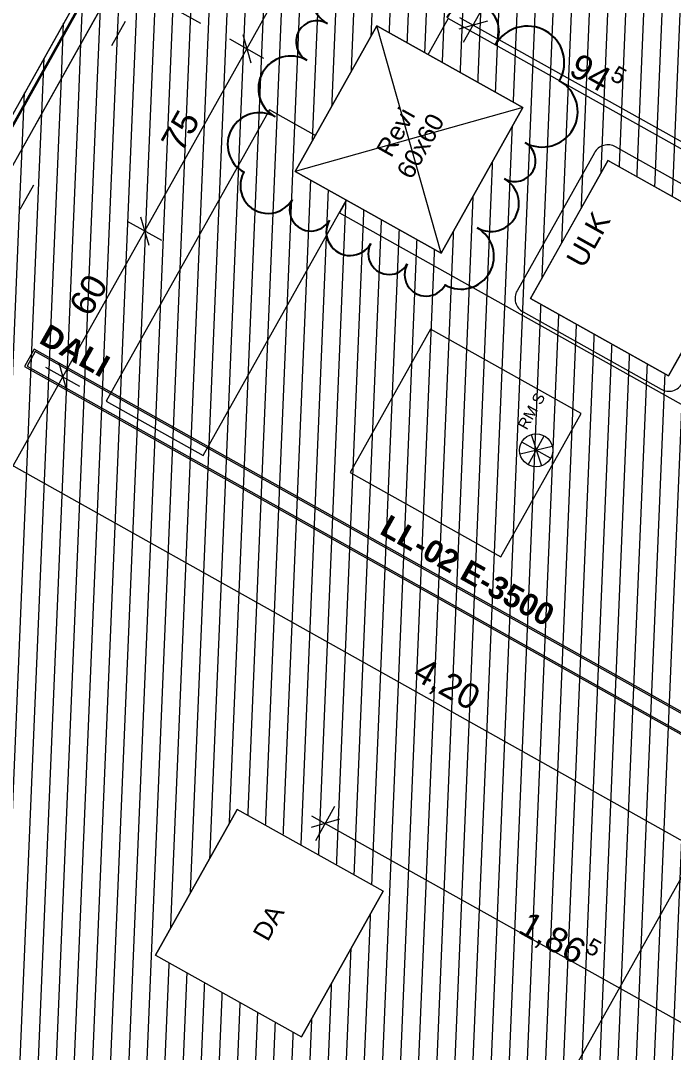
# Model space of a CAD drawing. Header units: metres. Extents: x -27.1 to 50.1, y 105.7 to 163.4.
# Drawn here: x -19.237 to -16.894, y 115.589 to 119.295 of the extents above; entities that cross this region are included whole.
import ezdxf

# ---------------------------------------------------------------- set-up
doc = ezdxf.new("R2010")
doc.units = ezdxf.units.M
doc.header["$MEASUREMENT"] = 0
for name, pattern in [('Achse', [0.0023, 0.0015, -0.0008]), ('Punktlinie_ eng', [0.00075, 0, -0.00075]), ('Strichlinie', [0.004, 0.003, -0.001]), ('Strichlinie-über-Schnitt', [0.0023, 0.0008, -0.0015]), ('Wipeout_Contour', [1, 0, -1])]:
    doc.linetypes.add(name, pattern=pattern)
for name, color, linetype in [('00  Raster Ausbau', 7, 'Continuous'), ('10  Fassade_Deckschraffur', 7, 'Continuous'), ('10  Wand Massiv', 7, 'Continuous'), ('10  Wand Massiv_Deckschraffur', 7, 'Continuous'), ('20  Deckenspiegel + Einbauten', 7, 'Continuous'), ('20  Deckenspiegel + Einbauten_Schnittschraffur', 7, 'Continuous'), ('20  Möbel', 7, 'Continuous'), ('40  Bemaßung 1_ 50 Deckenspiegel', 7, 'Continuous'), ('Neubau_00  Indexwolken Deckenspiegel-Übersichten', 7, 'Continuous'), ('Neubau_20  Decke Abhangdecke', 7, 'Continuous'), ('Neubau_20  Decke Abhangdecke_Deckschraffur', 7, 'Continuous'), ('Neubau_20  Deckenspiegel + Einbauten', 7, 'Continuous')]:
    doc.layers.add(name, color=color, linetype=linetype)
doc.styles.add('ERSTELLTER_STIL_1', font='arial.ttf')
doc.styles.add('ERSTELLTER_STIL_2', font='arial.ttf')
pattern_1 = [(87.605446, (0, 0), (-0.06494324, 0.002715745), [])]

msp = doc.modelspace()

# ---------------------------------------------------------------- texts
at = {"layer": '40  Bemaßung 1_ 50 Deckenspiegel', "color": 7, "linetype": 'Continuous', "lineweight": 13, "insert": (-17.4685, 115.9991), "char_height": 0.09, "attachment_point": 7, "rotation": 330.738, "style": 'ERSTELLTER_STIL_1'}
msp.add_mtext('\\A1;{\\pql;\\fArial|b0|i0|c0|p38;1,86\\fArial|b0|i0|c0|p38;\\A1{\\H.66x;\\S5^  ;}}', dxfattribs=at)

# ---------------------------------------------------------------- wipeouts: each hides what was drawn before it
at = {"color": 254, "linetype": 'Wipeout_Contour', "lineweight": 0, "ltscale": 486.357493}
msp.add_wipeout([(-16.9122, 123.6921), (-20.9619, 116.4643), (-20.9602, 116.4633), (-16.9104, 123.6911)], dxfattribs=at).dxf.layer = '10  Wand Massiv_Deckschraffur'

# ---------------------------------------------------------------- next in the draw order: wipeouts: each hides what was drawn before it
at = {"color": 254, "linetype": 'Wipeout_Contour', "lineweight": 0, "ltscale": 486.114934}
msp.add_wipeout([(-20.8747, 116.4154), (-16.8249, 123.6432), (-16.8267, 123.6442), (-20.8764, 116.4164)], dxfattribs=at).dxf.layer = '10  Wand Massiv_Deckschraffur'

# ---------------------------------------------------------------- next in the draw order: wipeouts: each hides what was drawn before it
at = {"color": 254, "linetype": 'Wipeout_Contour', "lineweight": 0, "ltscale": 486.137239}
msp.add_wipeout([(-20.8764, 116.4164), (-16.8267, 123.6442), (-16.8406, 123.652), (-20.8904, 116.4242)], dxfattribs=at).dxf.layer = '10  Wand Massiv_Deckschraffur'

# ---------------------------------------------------------------- next in the draw order: wipeouts: each hides what was drawn before it
at = {"color": 254, "linetype": 'Wipeout_Contour', "lineweight": 0, "ltscale": 486.256215}
msp.add_wipeout([(-16.9104, 123.6911), (-20.9602, 116.4633), (-20.8904, 116.4242), (-16.8406, 123.652)], dxfattribs=at).dxf.layer = '10  Wand Massiv_Deckschraffur'

# ---------------------------------------------------------------- next in the draw order: linework, layer by layer
at = {"layer": '20  Möbel', "color": 9, "linetype": 'Continuous', "lineweight": 18, "ltscale": 1000}
for p, q in [((-17.995, 118.7795), (-18.344, 118.975)), ((-18.5816, 117.7326), (-17.995, 118.7795))]:
    msp.add_line(p, q, dxfattribs=at)
at = {"layer": '20  Möbel', "color": 9, "linetype": 'Continuous', "lineweight": 18, "ltscale": 1000, "flags": 128}
for points in [[(-16.3059, 118.5208), (-17.7017, 119.3029), (-18.0928, 118.605), (-16.697, 117.8229)], [(-17.2246, 117.8836), (-17.7655, 118.1866), (-18.0539, 117.6719), (-17.513, 117.3689)]]:
    msp.add_lwpolyline(points, close=True, dxfattribs=at)
at = {"layer": '40  Bemaßung 1_ 50 Deckenspiegel', "color": 7, "linetype": 'Continuous', "lineweight": 13, "ltscale": 1000}
for p, q in [((-18.1777, 116.3506), (-18.1089, 116.4733)), ((-18.1924, 116.4395), (-18.1433, 116.412)), ((-18.0922, 116.4264), (-18.1943, 116.3976)), ((-18.1433, 116.412), (-16.5158, 115.5001))]:
    msp.add_line(p, q, dxfattribs=at)

# ---------------------------------------------------------------- next in the draw order: texts
at = {"layer": '20  Deckenspiegel + Einbauten', "color": 7, "linetype": 'Continuous', "lineweight": 13, "insert": (-17.6127, 117.355), "char_height": 0.08, "attachment_point": 2, "rotation": 330.7271, "style": 'ERSTELLTER_STIL_2'}
msp.add_mtext('\\A1;{\\pqc;\\fArial|b1|i0|c0|p38;LL-02 E-3\\fArial|b1|i0|c0|p38;5\\fArial|b1|i0|c0|p38;00}', dxfattribs=at)

# ---------------------------------------------------------------- next in the draw order: wipeouts: each hides what was drawn before it
at = {"color": 254, "linetype": 'Wipeout_Contour', "lineweight": 0, "ltscale": 493.249502}
msp.add_wipeout([(-19.1844, 125.3034), (-23.4615, 117.6699), (-23.287, 117.5722), (-19.01, 125.2056)], dxfattribs=at).dxf.layer = '10  Wand Massiv_Deckschraffur'

# ---------------------------------------------------------------- next in the draw order: wipeouts: each hides what was drawn before it
at = {"color": 254, "linetype": 'Wipeout_Contour', "lineweight": 0, "ltscale": 492.573199}
msp.add_wipeout([(-23.1343, 117.4866), (-18.8573, 125.1201), (-18.8704, 125.1274), (-23.1474, 117.494)], dxfattribs=at).dxf.layer = '10  Wand Massiv_Deckschraffur'

# ---------------------------------------------------------------- next in the draw order: wipeouts: each hides what was drawn before it
at = {"color": 254, "linetype": 'Wipeout_Contour', "lineweight": 0, "ltscale": 492.794558}
msp.add_wipeout([(-19.01, 125.2056), (-23.287, 117.5722), (-23.1474, 117.494), (-18.8704, 125.1274)], dxfattribs=at).dxf.layer = '10  Wand Massiv_Deckschraffur'

# ---------------------------------------------------------------- next in the draw order: hatches: boundary and pattern name
at = {"layer": 'Neubau_20  Decke Abhangdecke_Deckschraffur', "linetype": 'Continuous', "lineweight": 18, "true_color": 0xffd5aa}
h = msp.add_hatch(dxfattribs=at)
h.set_pattern_fill('Mauerwerk_0001', color=41, style=0, pattern_type=2)
h.set_pattern_definition(pattern_1)
h.paths.add_polyline_path([(-20.6835, 116.2452), (-20.7323, 116.158), (-20.6451, 116.1091), (-16.8938, 114.0072), (-16.8449, 114.0945), (-12.5312, 121.7933), (-12.4823, 121.8806), (-12.5696, 121.9294), (-16.2336, 123.9824), (-16.3209, 124.0313)])
h.paths.add_polyline_path([(-16.9321, 114.1433), (-20.5962, 116.1963), (-16.2825, 123.8952), (-12.6184, 121.8422), (-13.662, 119.9796), (-14.1767, 120.268), (-14.4847, 119.7184), (-13.97, 119.43)], flags=0)
h.paths.add_polyline_path([(-14.3485, 119.7568), (-14.1384, 120.1319), (-13.7632, 119.9217), (-13.9734, 119.5466)], flags=0)
h = msp.add_hatch(dxfattribs=at)
h.set_pattern_fill('Mauerwerk_0001', color=41, style=0, pattern_type=2)
h.set_pattern_definition(pattern_1)
h.paths.add_polyline_path([(-16.2825, 123.8952), (-20.5962, 116.1963), (-16.9321, 114.1433), (-13.97, 119.43), (-14.4847, 119.7184), (-14.1767, 120.268), (-13.662, 119.9796), (-12.6184, 121.8422)])

# ---------------------------------------------------------------- next in the draw order: linework, layer by layer
at = {"layer": '10  Wand Massiv', "color": 7, "linetype": 'Strichlinie-über-Schnitt', "lineweight": 18, "ltscale": 1000, "flags": 128}
msp.add_lwpolyline([(-20.8283, 116.2117), (-16.671, 123.6315)], dxfattribs=at)
at = {"layer": '20  Möbel', "color": 9, "linetype": 'Continuous', "lineweight": 18, "ltscale": 1000}
for p, q in [((-18.344, 118.975), (-18.9305, 117.9281)), ((-18.9305, 117.9281), (-18.5816, 117.7326))]:
    msp.add_line(p, q, dxfattribs=at)
at = {"layer": 'Neubau_20  Decke Abhangdecke', "color": 7, "linetype": 'Punktlinie_ eng', "lineweight": 13, "ltscale": 1000, "flags": 128}
for points in [[(-20.6835, 116.2452), (-20.7323, 116.158), (-20.6451, 116.1091), (-16.8938, 114.0072), (-16.8449, 114.0945), (-12.5312, 121.7933), (-12.4823, 121.8806), (-12.5696, 121.9294), (-16.2336, 123.9824), (-16.3209, 124.0313)], [(-16.2825, 123.8952), (-20.5962, 116.1963), (-16.9321, 114.1433), (-13.97, 119.43), (-14.4847, 119.7184), (-14.1767, 120.268), (-13.662, 119.9796), (-12.6184, 121.8422)], [(-16.9321, 114.1433), (-20.5962, 116.1963), (-16.2825, 123.8952), (-12.6184, 121.8422), (-13.662, 119.9796), (-14.1767, 120.268), (-14.4847, 119.7184), (-13.97, 119.43)]]:
    msp.add_lwpolyline(points, close=True, dxfattribs=at)
at = {"layer": 'Neubau_20  Deckenspiegel + Einbauten', "color": 7, "linetype": 'Continuous', "lineweight": 13, "ltscale": 1000, "flags": 128}
for points in [[(-19.2233, 118.0533), (-16.1703, 116.3419), (-16.1356, 116.4039), (-19.1886, 118.1153)], [(-19.2141, 118.0545), (-16.1724, 116.3494), (-16.1431, 116.4018), (-19.1848, 118.1068)]]:
    msp.add_lwpolyline(points, close=True, dxfattribs=at)

# ---------------------------------------------------------------- next in the draw order: texts
at = {"layer": '20  Deckenspiegel + Einbauten', "color": 7, "linetype": 'Continuous', "lineweight": 13, "insert": (-19.1361, 118.209), "char_height": 0.08, "attachment_point": 1, "rotation": 330.7271, "style": 'ERSTELLTER_STIL_2'}
msp.add_mtext('\\A1;{\\pql;\\fArial|b1|i0|c0|p38;DALI}', dxfattribs=at)

# ---------------------------------------------------------------- next in the draw order: wipeouts: each hides what was drawn before it
at = {"color": 254, "linetype": 'Wipeout_Contour', "lineweight": 0, "ltscale": 485.393424}
msp.add_wipeout([(-18.7536, 120.4425), (-19.389, 119.3084), (-19.2878, 119.2517), (-18.6524, 120.3858)], dxfattribs=at).dxf.layer = '10  Fassade_Deckschraffur'
at = {"color": 254, "linetype": 'Wipeout_Contour', "lineweight": 0, "ltscale": 480.802625}
msp.add_wipeout([(-17.728, 118.4594), (-17.4347, 118.9828), (-17.9581, 119.2761), (-18.2514, 118.7526)], dxfattribs=at).dxf.layer = 'Neubau_20  Deckenspiegel + Einbauten'

# ---------------------------------------------------------------- next in the draw order: linework, layer by layer
at = {"layer": '40  Bemaßung 1_ 50 Deckenspiegel', "color": 7, "linetype": 'Continuous', "lineweight": 13, "ltscale": 1000}
msp.add_line((-13.4524, 122.3095), (-17.7661, 114.6106), dxfattribs=at)
at = {"layer": 'Neubau_20  Deckenspiegel + Einbauten', "color": 7, "linetype": 'Continuous', "lineweight": 13, "ltscale": 1000}
for p, q in [((-18.2514, 118.7526), (-17.9581, 119.2761)), ((-17.9581, 119.2761), (-17.4347, 118.9828)), ((-17.4347, 118.9828), (-17.728, 118.4594)), ((-17.728, 118.4594), (-18.2514, 118.7526))]:
    msp.add_line(p, q, dxfattribs=at)
at = {"layer": 'Neubau_20  Deckenspiegel + Einbauten', "color": 7, "linetype": 'Strichlinie', "lineweight": 13, "ltscale": 1000}
for p, q in [((-17.728, 118.4594), (-17.9581, 119.2761)), ((-17.4347, 118.9828), (-18.2514, 118.7526))]:
    msp.add_line(p, q, dxfattribs=at)
at = {"layer": 'Neubau_20  Deckenspiegel + Einbauten', "color": 7, "linetype": 'Continuous', "lineweight": 18, "ltscale": 1000, "flags": 128}
msp.add_lwpolyline([(-17.728, 118.4594), (-17.4347, 118.9828), (-17.9581, 119.2761), (-18.2514, 118.7526)], close=True, dxfattribs=at)

# ---------------------------------------------------------------- next in the draw order: texts
at = {"layer": '20  Deckenspiegel + Einbauten', "color": 7, "linetype": 'Continuous', "lineweight": 13, "insert": (-17.9192, 118.9104), "char_height": 0.065, "attachment_point": 2, "rotation": 60.738, "line_spacing_factor": 0.940294, "style": 'ERSTELLTER_STIL_1'}
msp.add_mtext('\\A1;{\\pqc;\\fArial|b0|i0|c0|p38;Revi\\P\\pqc;\\fArial|b0|i0|c0|p38;6\\fArial|b0|i0|c0|p38;0x\\fArial|b0|i0|c0|p38;6\\fArial|b0|i0|c0|p38;0}', dxfattribs=at)

# ---------------------------------------------------------------- next in the draw order: wipeouts: each hides what was drawn before it
at = {"color": 254, "linetype": 'Wipeout_Contour', "lineweight": 0, "ltscale": 486.302507}
msp.add_wipeout([(-16.3994, 124.0753), (-20.8109, 116.202), (-20.7323, 116.158), (-16.3209, 124.0313)], dxfattribs=at).dxf.layer = 'Neubau_20  Deckenspiegel + Einbauten'

# ---------------------------------------------------------------- next in the draw order: hatches: boundary and pattern name
at = {"layer": '20  Deckenspiegel + Einbauten_Schnittschraffur', "linetype": 'Continuous', "lineweight": 0, "true_color": 0xffffff}
h = msp.add_hatch(color=7, dxfattribs=at)
h.paths.add_polyline_path([(-18.7527, 115.9381), (-18.2293, 115.6448), (-17.936, 116.1682), (-18.4594, 116.4615)])
h.paths.add_polyline_path([(-18.4498, 116.4275), (-17.97, 116.1586), (-18.2374, 115.6814), (-18.7172, 115.9503)], flags=0)
msp.add_hatch(color=7, dxfattribs=at).paths.add_polyline_path([(-18.7172, 115.9503), (-18.2374, 115.6814), (-17.97, 116.1586), (-18.4498, 116.4275)])
at = {"layer": 'Neubau_20  Deckenspiegel + Einbauten', "linetype": 'Continuous', "lineweight": 0, "true_color": 0x000000}
h = msp.add_hatch(dxfattribs=at)
h.set_pattern_fill('Mauerwerk_0001', color=18, style=0, pattern_type=2)
h.set_pattern_definition(pattern_1)
h.paths.add_polyline_path([(-16.3994, 124.0753), (-20.8109, 116.202), (-20.7323, 116.158), (-16.3209, 124.0313)])

# ---------------------------------------------------------------- next in the draw order: linework, layer by layer
at = {"layer": '00  Raster Ausbau', "color": 9, "linetype": 'Achse', "lineweight": 18, "ltscale": 1000}
msp.add_line((-19.4635, 119.7742), (-18.5911, 119.2854), dxfattribs=at)
at = {"layer": '20  Deckenspiegel + Einbauten', "color": 7, "linetype": 'Continuous', "lineweight": 13, "ltscale": 1000, "flags": 128}
msp.add_lwpolyline([(-16.8617, 117.9923), (-16.5841, 118.4879, 0.414214), (-16.6056, 118.5641), (-17.1012, 118.8418, 0.414214), (-17.1774, 118.8203), (-17.4551, 118.3248, 0.414214), (-17.4336, 118.2486), (-16.938, 117.9709, 0.414214)], format="xyb", close=True, dxfattribs=at)
for points in [[(-18.7527, 115.9381), (-18.4594, 116.4615), (-17.936, 116.1682), (-18.2293, 115.6448)], [(-18.4498, 116.4275), (-18.7172, 115.9503), (-18.2374, 115.6814), (-17.97, 116.1586)]]:
    msp.add_lwpolyline(points, close=True, dxfattribs=at)
at = {"layer": '40  Bemaßung 1_ 50 Deckenspiegel', "color": 7, "linetype": 'Continuous', "lineweight": 13, "ltscale": 1000}
for p, q in [((-18.4253, 119.194), (-18.0098, 119.9355)), ((-17.6468, 119.2179), (-17.5781, 119.3406)), ((-17.5614, 119.2936), (-17.6635, 119.2648)), ((-17.6616, 119.3067), (-17.6125, 119.2792)), ((-17.6125, 119.2792), (-16.789, 118.8178)), ((-18.364, 119.1596), (-18.4867, 119.2283)), ((-18.4397, 119.245), (-18.4109, 119.1429)), ((-18.7919, 118.5397), (-18.4253, 119.194)), ((-18.8063, 118.5907), (-18.7775, 118.4886)), ((-18.7306, 118.5053), (-18.8533, 118.574)), ((-19.0858, 118.0151), (-18.7919, 118.5397)), ((-19.1002, 118.0662), (-19.0714, 117.9641)), ((-19.0245, 117.9808), (-19.1472, 118.0495)), ((-19.7453, 116.8381), (-19.0858, 118.0151))]:
    msp.add_line(p, q, dxfattribs=at)
at = {"layer": 'Neubau_00  Indexwolken Deckenspiegel-Übersichten', "color": 12, "linetype": 'Continuous', "lineweight": 25, "ltscale": 1000, "true_color": 0xd70000}
for centre, radius, start, end in [((-18.0804, 119.3843), 0.1138, 60.738, 240.738), ((-17.6197, 119.2567), 0.1001, 330.738, 150.738), ((-18.1731, 119.219), 0.0757, 60.738, 240.738), ((-17.4173, 119.1433), 0.132, 330.738, 150.738), ((-18.267, 119.0514), 0.1164, 60.738, 240.738), ((-17.3643, 118.968), 0.127, 240.738, 60.738), ((-18.3798, 118.8501), 0.1143, 60.738, 240.738), ((-18.3488, 118.7017), 0.0995, 150.738, 330.738), ((-17.5489, 118.6385), 0.1007, 240.738, 60.738), ((-18.1954, 118.6157), 0.0763, 150.738, 330.738), ((-18.0543, 118.5367), 0.0854, 150.738, 330.738), ((-17.6556, 118.4481), 0.1176, 240.738, 60.738), ((-17.9144, 118.4583), 0.075, 150.738, 330.738), ((-17.781, 118.3835), 0.0779, 150.738, 330.738)]:
    msp.add_arc(centre, radius, start, end, dxfattribs=at)
for p in [(-17.3022, 119.0788), (-18.4356, 118.7503), (-17.7131, 118.3455)]:
    msp.add_point(p, dxfattribs=at)
at = {"layer": 'Neubau_20  Deckenspiegel + Einbauten', "color": 7, "linetype": 'Continuous', "lineweight": 13, "ltscale": 1000}
for p, q in [((-16.3994, 124.0753), (-20.8109, 116.202)), ((-20.7323, 116.158), (-16.3209, 124.0313)), ((-17.4152, 117.7002), (-17.3571, 117.8038)), ((-17.4047, 117.8085), (-17.3677, 117.6956)), ((-17.3284, 117.7657), (-17.444, 117.7383)), ((-17.3344, 117.723), (-17.438, 117.7811))]:
    msp.add_line(p, q, dxfattribs=at)
at = {"layer": 'Neubau_20  Deckenspiegel + Einbauten', "color": 181, "linetype": 'Achse', "lineweight": 35, "ltscale": 1000, "true_color": 0xa851ff}
msp.add_line((-20.7934, 116.1922), (-16.382, 124.0655), dxfattribs=at)
at = {"layer": 'Neubau_20  Deckenspiegel + Einbauten', "color": 7, "linetype": 'Continuous', "lineweight": 13, "ltscale": 1000, "flags": 128}
msp.add_lwpolyline([(-16.3994, 124.0753), (-20.8109, 116.202), (-20.7323, 116.158), (-16.3209, 124.0313)], close=True, dxfattribs=at)
at = {"layer": 'Neubau_20  Deckenspiegel + Einbauten', "color": 7, "linetype": 'Continuous', "lineweight": 13, "ltscale": 1000}
msp.add_circle((-17.3862, 117.752), 0.0594, dxfattribs=at)

# ---------------------------------------------------------------- next in the draw order: texts
at = {"layer": '20  Deckenspiegel + Einbauten', "color": 7, "linetype": 'Continuous', "lineweight": 13, "insert": (-17.4552, 117.8417), "char_height": 0.04, "attachment_point": 1, "rotation": 60.738, "style": 'ERSTELLTER_STIL_1'}
msp.add_mtext('\\A1;{\\pql;\\fArial|b0|i0|c0|p38;RM\\fArial|b0|i0|c0|p38; S}', dxfattribs=at)
at = {"layer": '40  Bemaßung 1_ 50 Deckenspiegel', "color": 7, "linetype": 'Continuous', "lineweight": 13, "insert": (-17.287, 119.0804), "char_height": 0.09, "attachment_point": 7, "rotation": 330.738, "style": 'ERSTELLTER_STIL_1'}
msp.add_mtext('\\A1;{\\pql;\\fArial|b0|i0|c0|p38;94\\fArial|b0|i0|c0|p38;\\A1{\\H.66x;\\S5^  ;}}', dxfattribs=at)
at = {"layer": '40  Bemaßung 1_ 50 Deckenspiegel', "color": 7, "linetype": 'Continuous', "lineweight": 13, "char_height": 0.09, "attachment_point": 7, "style": 'ERSTELLTER_STIL_1'}
for s, insert, width, rotation in [('\\A1;{\\pql;\\fArial|b0|i0|c0|p38;75}', (-18.6577, 118.816), 0.136595, 60.738), ('\\A1;{\\pql;\\fArial|b0|i0|c0|p38;60}', (-18.988, 118.2266), 0.136595, 60.738), ('\\A1;{\\pql;\\fArial|b0|i0|c0|p38;4,20}', (-17.843, 116.9192), 0.239452, 330.738)]:
    msp.add_mtext(s, dxfattribs=dict(at, insert=insert, width=width, rotation=rotation))

# ---------------------------------------------------------------- next in the draw order: wipeouts: each hides what was drawn before it
at = {"color": 254, "linetype": 'Wipeout_Contour', "lineweight": 0, "ltscale": 478.497603}
msp.add_wipeout([(-16.9107, 118.0198), (-16.6331, 118.5152), (-17.1285, 118.7928), (-17.4061, 118.2974)], dxfattribs=at).dxf.layer = '20  Deckenspiegel + Einbauten'
at = {"color": 254, "linetype": 'Wipeout_Contour', "lineweight": 0, "ltscale": 469.981171}
msp.add_wipeout([(-18.2293, 115.6448), (-17.936, 116.1682), (-18.4594, 116.4615), (-18.7527, 115.9381)], dxfattribs=at).dxf.layer = '20  Deckenspiegel + Einbauten'

# ---------------------------------------------------------------- next in the draw order: linework, layer by layer
at = {"layer": '20  Deckenspiegel + Einbauten', "color": 7, "linetype": 'Continuous', "lineweight": 13, "ltscale": 1000}
for p, q in [((-17.4061, 118.2973), (-17.1284, 118.7929)), ((-17.1284, 118.7929), (-16.633, 118.5153)), ((-16.633, 118.5153), (-16.9107, 118.0197)), ((-16.9107, 118.0197), (-17.4061, 118.2973))]:
    msp.add_line(p, q, dxfattribs=at)
at = {"layer": '20  Deckenspiegel + Einbauten', "color": 7, "linetype": 'Continuous', "lineweight": 13, "ltscale": 1000, "flags": 128}
for points in [[(-16.9107, 118.0198), (-16.6331, 118.5152), (-17.1285, 118.7928), (-17.4061, 118.2974)], [(-18.2293, 115.6448), (-17.936, 116.1682), (-18.4594, 116.4615), (-18.7527, 115.9381)]]:
    msp.add_lwpolyline(points, close=True, dxfattribs=at)
at = {"layer": '40  Bemaßung 1_ 50 Deckenspiegel', "color": 7, "linetype": 'Continuous', "lineweight": 13, "ltscale": 1000}
msp.add_line((-15.9749, 115.8518), (-19.639, 117.9048), dxfattribs=at)
at = {"layer": 'Neubau_00  Indexwolken Deckenspiegel-Übersichten', "color": 12, "linetype": 'Continuous', "lineweight": 25, "ltscale": 1000, "true_color": 0xd70000}
msp.add_arc((-17.463, 118.7918), 0.075, 240.738, 60.738, dxfattribs=at)

# ---------------------------------------------------------------- next in the draw order: texts
at = {"layer": '20  Deckenspiegel + Einbauten', "color": 7, "linetype": 'Continuous', "lineweight": 13, "attachment_point": 2, "rotation": 60.738, "style": 'ERSTELLTER_STIL_1'}
for s, insert, char_height in [('\\A1;{\\pqc;\\fArial|b0|i0|c0|p38;ULK}', (-17.2321, 118.5273), 0.075), ('\\A1;{\\pqc;\\fArial|b0|i0|c0|p38;DA}', (-18.3759, 116.0709), 0.065)]:
    msp.add_mtext(s, dxfattribs=dict(at, insert=insert, char_height=char_height))

doc.saveas('drawing.dxf')
